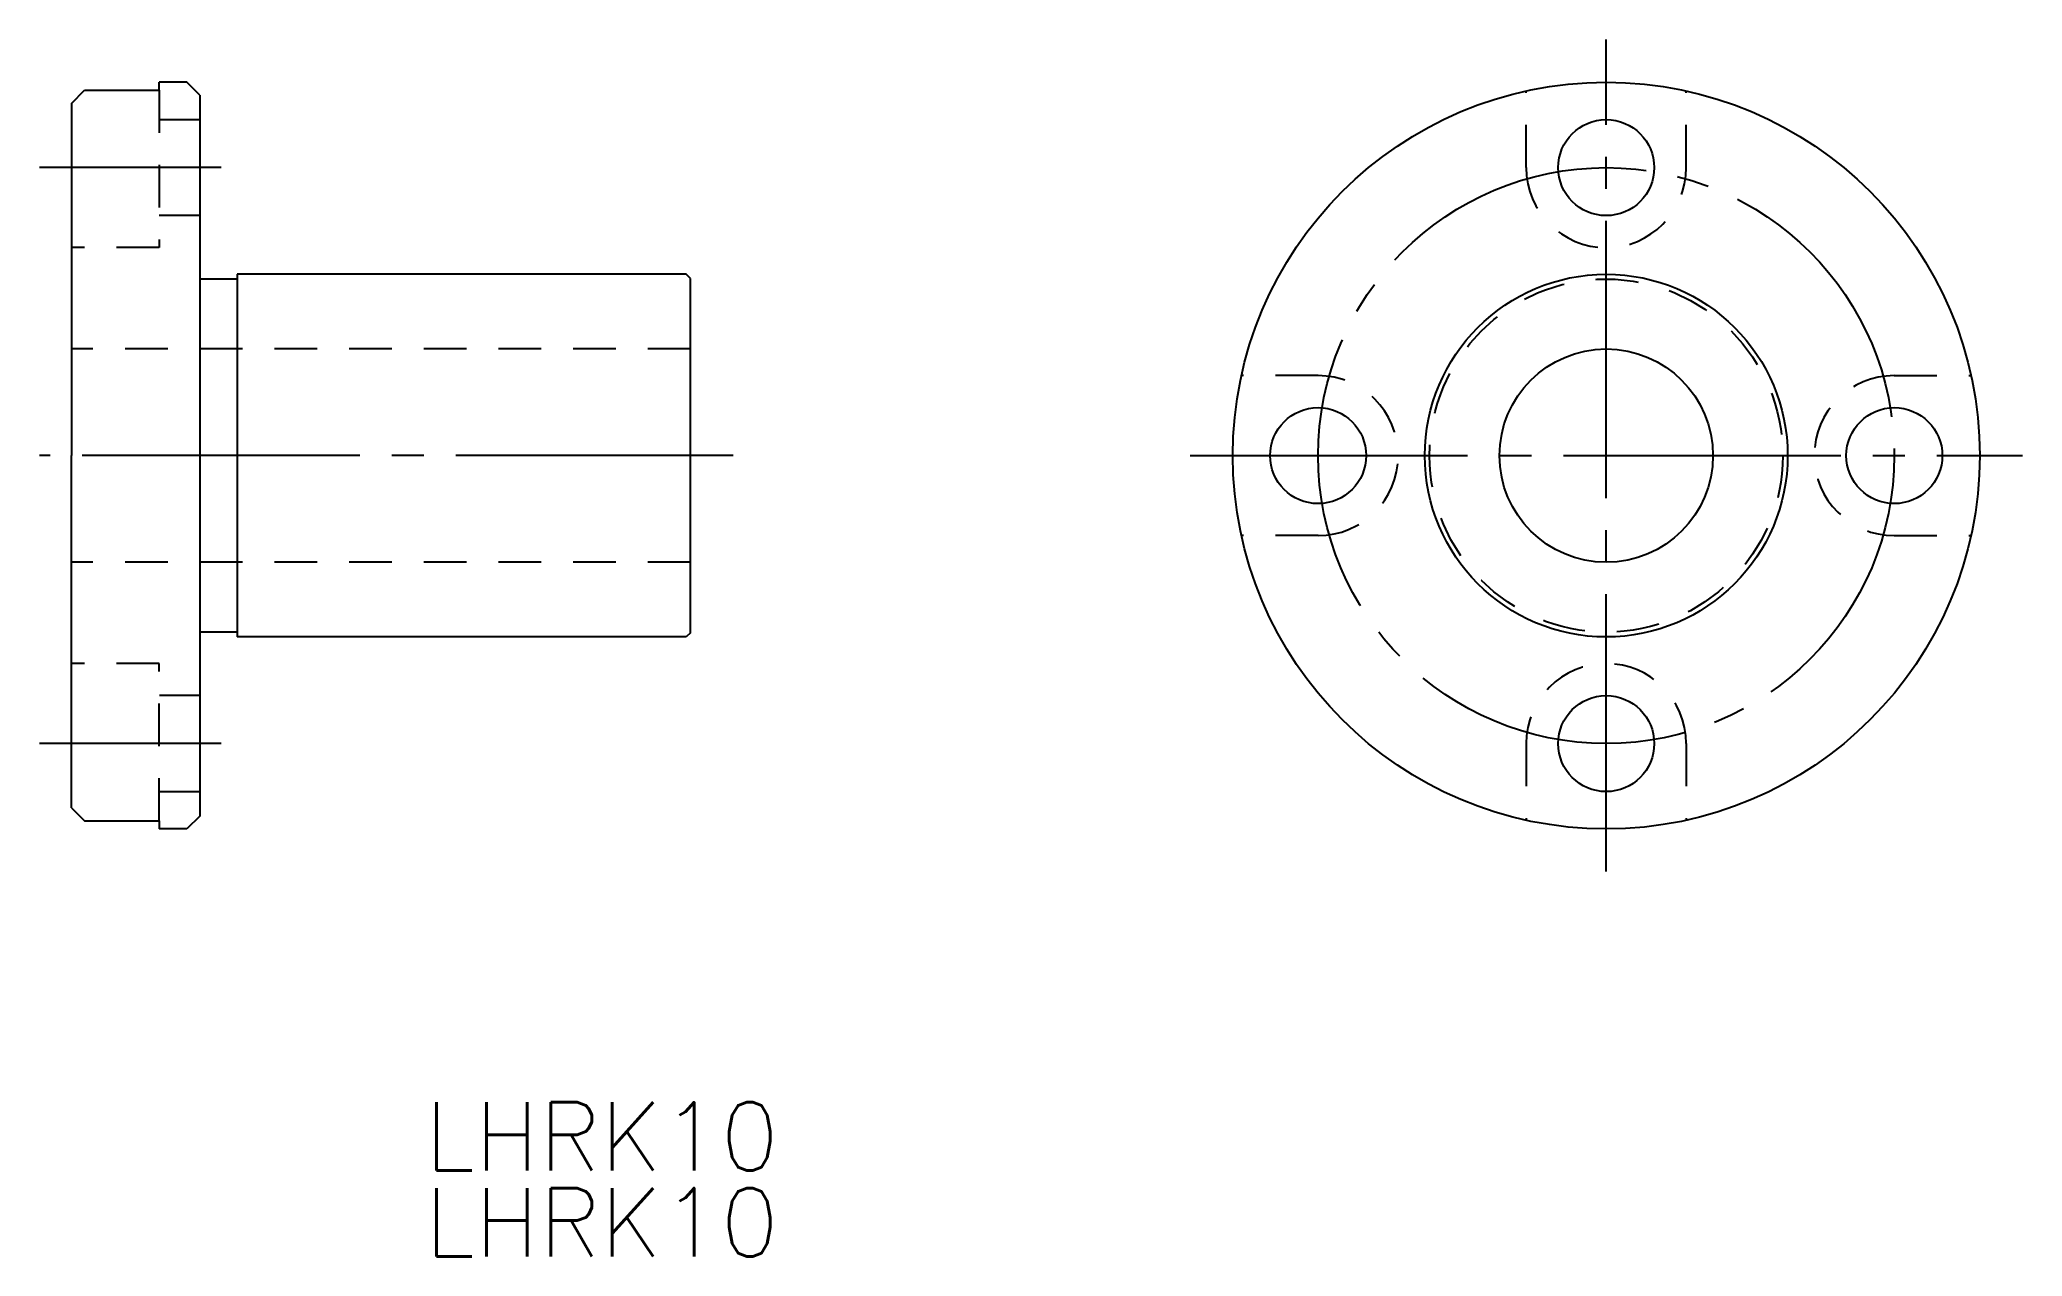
# Model space of a CAD drawing. Extents: x 383.8 to 476.7, y 218.9 to 275.9.
import ezdxf

# ---------------------------------------------------------------- set-up
doc = ezdxf.new("R2010")
doc.units = 0
doc.linetypes.add('CENTER', pattern=[17.5, 13, -1.5, 1.5, -1.5])
doc.linetypes.add('DASHED', pattern=[3.5, 2, -1.5])
doc.layers.get('0').update_dxf_attribs({"linetype": 'CONTINUOUS'})
doc.layers.get('DEFPOINTS').update_dxf_attribs({"linetype": 'CONTINUOUS'})
doc.layers.add('CENTER', color=1, linetype='CENTER')
doc.styles.get("Standard").update_dxf_attribs({"font": 'txt.shx', "bigfont": '@extfont2.shx'})

msp = doc.modelspace()

# ---------------------------------------------------------------- linework, layer by layer
at = {"color": 7, "linetype": 'CONTINUOUS'}
for p, q in [((385.266, 272.942), (385.866, 273.557)), ((385.866, 273.557), (389.366, 273.557)), ((390.666, 273.93), (389.366, 273.93)), ((389.366, 273.557), (389.366, 273.93)), ((391.266, 273.33), (390.666, 273.93)), ((391.266, 273.33), (391.266, 239.53)), ((385.266, 272.942), (385.266, 256.43)), ((414.066, 264.93), (393.016, 264.93)), ((393.016, 264.93), (393.016, 264.705)), ((414.266, 264.73), (414.066, 264.93)), ((393.016, 264.705), (391.266, 264.705)), ((393.016, 264.705), (393.016, 247.93)), ((414.266, 248.13), (414.266, 264.73)), ((385.266, 239.918), (385.266, 256.43)), ((393.016, 248.155), (391.266, 248.155)), ((414.266, 248.13), (414.066, 247.93)), ((414.066, 247.93), (393.016, 247.93)), ((385.266, 239.918), (385.866, 239.304)), ((385.866, 239.304), (389.366, 239.304)), ((389.366, 239.304), (389.366, 238.93)), ((390.666, 238.93), (389.366, 238.93)), ((391.266, 239.53), (390.666, 238.93))]:
    msp.add_line(p, q, dxfattribs=at)
at = {"color": 3, "linetype": 'DASHED'}
for p, q in [((453.424, 269.93), (453.424, 273.524)), ((460.924, 269.93), (460.924, 273.524)), ((414.266, 261.43), (385.266, 261.43)), ((443.674, 260.18), (440.08, 260.18)), ((470.674, 260.18), (474.267, 260.18)), ((443.674, 252.68), (440.08, 252.68)), ((470.674, 252.68), (474.267, 252.68)), ((414.266, 251.43), (385.266, 251.43)), ((453.424, 242.93), (453.424, 239.337)), ((460.924, 242.93), (460.924, 239.337))]:
    msp.add_line(p, q, dxfattribs=at)
at = {"color": 7, "linetype": 'CONTINUOUS'}
for centre, radius in [((457.174, 256.43), 17.5), ((457.174, 269.93), 2.25), ((457.174, 256.43), 8.5), ((457.174, 256.43), 5), ((443.674, 256.43), 2.25), ((470.674, 256.43), 2.25), ((457.174, 242.93), 2.25)]:
    msp.add_circle(centre, radius, dxfattribs=at)
at = {"color": 3, "linetype": 'DASHED'}
msp.add_circle((457.174, 256.43), 8.275, dxfattribs=at)
for centre, start, end in [((457.174, 269.93), 180, 0), ((443.674, 256.43), 270, 90), ((470.674, 256.43), 90, 270), ((457.174, 242.93), 0, 180)]:
    msp.add_arc(centre, 3.75, start, end, dxfattribs=at)
at = {"layer": 'CENTER', "color": 1, "linetype": 'CENTER'}
for p, q in [((457.174, 236.93), (457.174, 275.93)), ((392.266, 269.93), (383.766, 269.93)), ((416.266, 256.43), (383.766, 256.43)), ((437.674, 256.43), (476.674, 256.43)), ((392.266, 242.93), (383.766, 242.93))]:
    msp.add_line(p, q, dxfattribs=at)
msp.add_circle((457.174, 256.43), 13.5, dxfattribs=at)
at = {"layer": 'DEFPOINTS', "color": 3, "linetype": 'DASHED'}
for p, q in [((389.366, 273.557), (389.366, 266.18)), ((389.367, 272.18), (391.267, 272.18)), ((391.276, 267.68), (389.366, 267.68)), ((389.366, 266.18), (385.266, 266.18)), ((389.366, 246.68), (385.266, 246.68)), ((389.366, 239.304), (389.366, 246.68)), ((391.276, 245.18), (389.376, 245.18)), ((389.367, 240.68), (391.267, 240.68))]:
    msp.add_line(p, q, dxfattribs=at)
at = {"layer": 'DEFPOINTS', "color": 7, "linetype": 'CONTINUOUS'}
msp.add_line((385.266, 252.531), (385.266, 252.558), dxfattribs=at)

# ---------------------------------------------------------------- texts
at = {"color": 7, "linetype": 'CONTINUOUS'}
for p in [(401.818, 222.919), (401.818, 218.893)]:
    msp.add_text('LHRK10', height=3.2, dxfattribs=at).set_placement(p)

doc.saveas('drawing.dxf')
